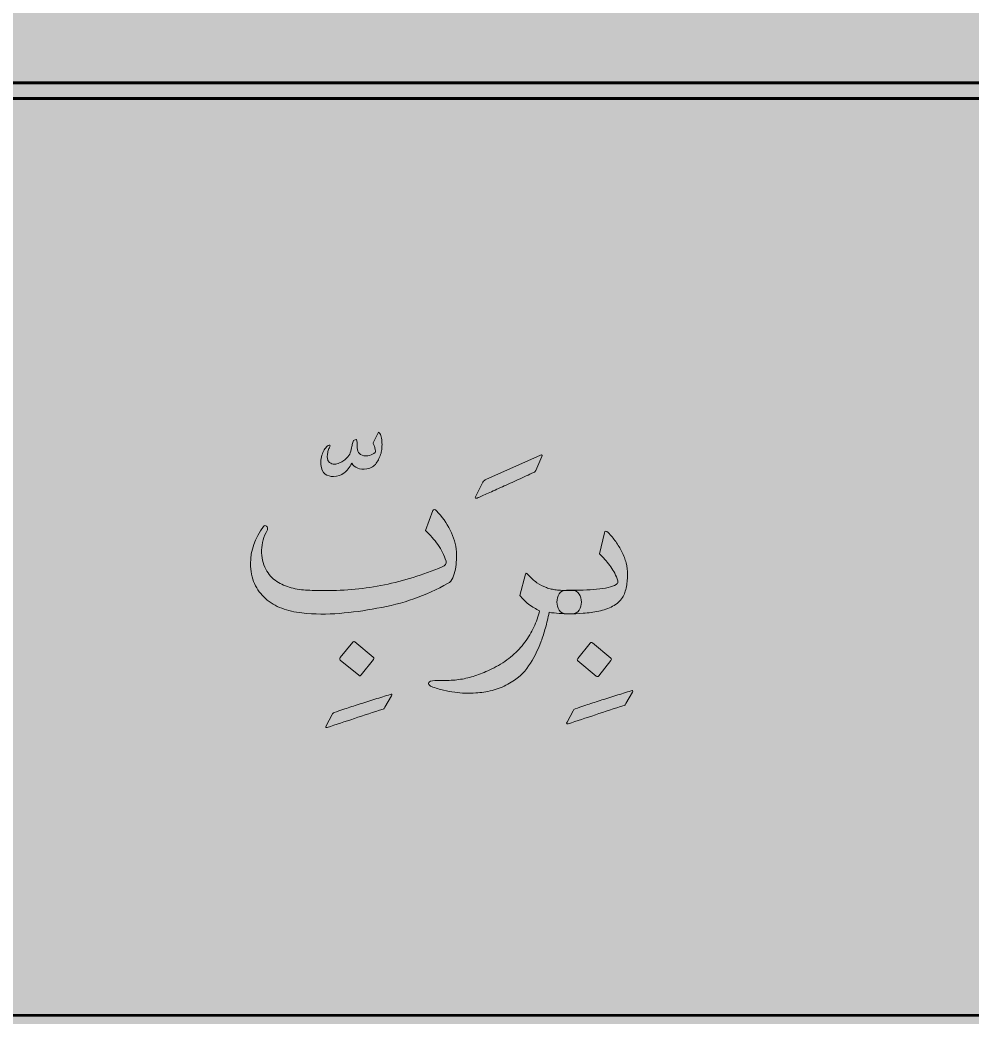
# Model space of a CAD drawing. Header units: inches. Extents: x -1481 to -429, y -1676 to -696.
# Drawn here: x -868.45 to -834.94, y -1142.9 to -1107.8 of the extents above; entities that cross this region are included whole.
import ezdxf

# ---------------------------------------------------------------- set-up
doc = ezdxf.new("R2010")
doc.units = ezdxf.units.IN
doc.header["$MEASUREMENT"] = 0
doc.layers.add('Layer 1', color=7, linetype='Continuous')

# ---------------------------------------------------------------- blocks, each defined once
blk = doc.blocks.new('block 75')
at = {"layer": 'Layer 1', "true_color": 0x009344}
h = blk.add_hatch(color=114, dxfattribs=at)
h.dxf.hatch_style = 2
h.paths.add_polyline_path([(-693.785, -1296.171), (-933.785, -1296.171), (-933.785, -1006.171), (-693.785, -1006.171)])
blk = doc.blocks.new('block 141')
at = {"layer": 'Layer 1', "lineweight": 0}
blk.add_lwpolyline([(-910.384, -1110.533), (-756.319, -1110.533), (-756.319, -1273.233), (-910.384, -1273.233), (-910.384, -1110.533)], dxfattribs=at)
blk = doc.blocks.new('block 140')
at = {"layer": 'Layer 1', "true_color": 0x49c6ea}
h = blk.add_hatch(color=133, dxfattribs=at)
h.dxf.hatch_style = 2
h.paths.add_polyline_path([(-919.173, -1282.809), (-748.857, -1282.809), (-748.857, -1065.618), (-919.173, -1065.618)])
h = blk.add_hatch(color=133, dxfattribs=at)
h.dxf.hatch_style = 2
h.paths.add_polyline_path([(-907.435, -1277.731), (-761.338, -1277.731), (-761.338, -1076.165), (-907.435, -1076.165)])
at = {"layer": 'Layer 1', "true_color": 0xffed96}
h = blk.add_hatch(color=41, dxfattribs=at)
h.dxf.hatch_style = 2
h.paths.add_polyline_path([(-756.36, -1093.714), (-912.062, -1093.714), (-912.062, -1110.015), (-756.36, -1110.015)])
at = {"layer": 'Layer 1', "true_color": 0xfff4c8}
h = blk.add_hatch(color=254, dxfattribs=at)
h.dxf.hatch_style = 2
h.paths.add_polyline_path([(-756.36, -1110.015), (-905.039, -1110.015), (-905.039, -1110.567), (-756.36, -1110.567)])
h = blk.add_hatch(color=254, dxfattribs=at)
h.dxf.hatch_style = 2
h.paths.add_polyline_path([(-912.062, -1142.837), (-756.359, -1142.837), (-756.359, -1110.574), (-912.062, -1110.574)])
at = {"layer": 'Layer 1', "lineweight": 0}
for points in [[(-756.36, -1093.714), (-912.062, -1093.714), (-912.062, -1110.015), (-756.36, -1110.015), (-756.36, -1093.714)], [(-756.36, -1110.015), (-905.039, -1110.015), (-905.039, -1110.567), (-756.36, -1110.567), (-756.36, -1110.015)], [(-912.062, -1142.837), (-756.359, -1142.837), (-756.359, -1110.574), (-912.062, -1110.574), (-912.062, -1142.837)]]:
    blk.add_lwpolyline(points, dxfattribs=at)
at = {"layer": 'Layer 1', "color": 44, "lineweight": 53, "true_color": 0xaf7e09}
for points in [[(-756.36, -1093.714), (-912.062, -1093.714), (-912.062, -1110.015), (-756.36, -1110.015), (-756.36, -1093.714)], [(-756.36, -1110.015), (-905.039, -1110.015), (-905.039, -1110.567), (-756.36, -1110.567), (-756.36, -1110.015)], [(-912.062, -1142.837), (-756.359, -1142.837), (-756.359, -1110.574), (-912.062, -1110.574), (-912.062, -1142.837)]]:
    blk.add_lwpolyline(points, dxfattribs=at)
at = {"layer": 'Layer 1'}
blk.add_blockref('block 141', (0, 0), dxfattribs=at)
blk = doc.blocks.new('block 161')
at = {"layer": 'Layer 1', "true_color": 0x231f20}
h = blk.add_hatch(color=250, dxfattribs=at)
h.dxf.hatch_style = 2
edge = h.paths.add_edge_path()
edge.add_spline(control_points=[(-855.669, -1132.06), (-856.012, -1132.169), (-856.35, -1132.279), (-856.682, -1132.391), (-857.015, -1132.503), (-857.333, -1132.608), (-857.637, -1132.706), (-857.693, -1132.723), (-857.707, -1132.706), (-857.679, -1132.653), (-857.679, -1132.653), (-857.464, -1132.254), (-857.464, -1132.254), (-857.454, -1132.233), (-857.444, -1132.218), (-857.435, -1132.207), (-857.427, -1132.197), (-857.412, -1132.188), (-857.391, -1132.181), (-857.296, -1132.146), (-857.172, -1132.103), (-857.018, -1132.053), (-856.864, -1132.002), (-856.697, -1131.947), (-856.517, -1131.89), (-856.337, -1131.832), (-856.152, -1131.773), (-855.963, -1131.714), (-855.774, -1131.654), (-855.594, -1131.598), (-855.423, -1131.546), (-855.394, -1131.535), (-855.377, -1131.533), (-855.37, -1131.538), (-855.363, -1131.543), (-855.367, -1131.56), (-855.381, -1131.588), (-855.381, -1131.588), (-855.606, -1131.997), (-855.606, -1131.997), (-855.617, -1132.011), (-855.626, -1132.024), (-855.635, -1132.037), (-855.644, -1132.049), (-855.655, -1132.057), (-855.669, -1132.06)], knot_values=[0, 0, 0, 0, 1, 1, 1, 2, 2, 2, 3, 3, 3, 4, 4, 4, 5, 5, 5, 6, 6, 6, 7, 7, 7, 8, 8, 8, 9, 9, 9, 10, 10, 10, 11, 11, 11, 12, 12, 12, 13, 13, 13, 14, 14, 14, 15, 15, 15, 15], degree=3, periodic=1)
at = {"layer": 'Layer 1', "lineweight": 0}
blk.add_open_spline([(-855.669, -1132.06), (-856.012, -1132.169), (-856.35, -1132.279), (-856.682, -1132.391), (-857.015, -1132.503), (-857.333, -1132.608), (-857.637, -1132.706), (-857.693, -1132.723), (-857.707, -1132.706), (-857.679, -1132.653), (-857.679, -1132.653), (-857.464, -1132.254), (-857.464, -1132.254), (-857.454, -1132.233), (-857.444, -1132.218), (-857.435, -1132.207), (-857.427, -1132.197), (-857.412, -1132.188), (-857.391, -1132.181), (-857.296, -1132.146), (-857.172, -1132.103), (-857.018, -1132.053), (-856.864, -1132.002), (-856.697, -1131.947), (-856.517, -1131.89), (-856.337, -1131.832), (-856.152, -1131.773), (-855.963, -1131.714), (-855.774, -1131.654), (-855.594, -1131.598), (-855.423, -1131.546), (-855.394, -1131.535), (-855.377, -1131.533), (-855.37, -1131.538), (-855.363, -1131.543), (-855.367, -1131.56), (-855.381, -1131.588), (-855.381, -1131.588), (-855.606, -1131.997), (-855.606, -1131.997), (-855.617, -1132.011), (-855.626, -1132.024), (-855.635, -1132.037), (-855.644, -1132.049), (-855.655, -1132.057), (-855.669, -1132.06)], degree=3, knots=[0, 0, 0, 0, 1, 1, 1, 2, 2, 2, 3, 3, 3, 4, 4, 4, 5, 5, 5, 6, 6, 6, 7, 7, 7, 8, 8, 8, 9, 9, 9, 10, 10, 10, 11, 11, 11, 12, 12, 12, 13, 13, 13, 14, 14, 14, 15, 15, 15, 15], dxfattribs=at)
blk = doc.blocks.new('block 162')
at = {"layer": 'Layer 1', "true_color": 0x231f20}
h = blk.add_hatch(color=250, dxfattribs=at)
h.dxf.hatch_style = 2
edge = h.paths.add_edge_path()
edge.add_spline(control_points=[(-856.777, -1123.402), (-856.854, -1123.556), (-856.941, -1123.671), (-857.039, -1123.748), (-857.144, -1123.828), (-857.268, -1123.87), (-857.412, -1123.874), (-857.527, -1123.877), (-857.628, -1123.848), (-857.714, -1123.785), (-857.799, -1123.722), (-857.849, -1123.611), (-857.863, -1123.454), (-857.87, -1123.384), (-857.867, -1123.312), (-857.853, -1123.236), (-857.839, -1123.161), (-857.818, -1123.09), (-857.79, -1123.024), (-857.762, -1122.961), (-857.729, -1122.905), (-857.693, -1122.858), (-857.656, -1122.811), (-857.616, -1122.78), (-857.574, -1122.767), (-857.532, -1122.763), (-857.529, -1122.795), (-857.564, -1122.861), (-857.585, -1122.9), (-857.602, -1122.945), (-857.614, -1122.997), (-857.626, -1123.05), (-857.633, -1123.101), (-857.635, -1123.152), (-857.637, -1123.203), (-857.632, -1123.246), (-857.622, -1123.281), (-857.611, -1123.316), (-857.588, -1123.349), (-857.553, -1123.381), (-857.501, -1123.419), (-857.445, -1123.437), (-857.385, -1123.436), (-857.326, -1123.434), (-857.268, -1123.421), (-857.212, -1123.396), (-857.153, -1123.372), (-857.099, -1123.343), (-857.052, -1123.31), (-857.005, -1123.276), (-856.957, -1123.232), (-856.908, -1123.176), (-856.862, -1123.124), (-856.829, -1123.057), (-856.808, -1122.976), (-856.787, -1122.896), (-856.773, -1122.829), (-856.766, -1122.777), (-856.763, -1122.731), (-856.75, -1122.686), (-856.729, -1122.641), (-856.708, -1122.595), (-856.673, -1122.572), (-856.624, -1122.572), (-856.614, -1122.572), (-856.606, -1122.582), (-856.601, -1122.601), (-856.596, -1122.621), (-856.591, -1122.642), (-856.588, -1122.667), (-856.584, -1122.691), (-856.583, -1122.715), (-856.583, -1122.738), (-856.583, -1122.76), (-856.583, -1122.777), (-856.583, -1122.788), (-856.583, -1122.889), (-856.567, -1122.968), (-856.535, -1123.026), (-856.504, -1123.084), (-856.441, -1123.124), (-856.346, -1123.145), (-856.297, -1123.155), (-856.233, -1123.15), (-856.155, -1123.129), (-856.076, -1123.108), (-856.007, -1123.073), (-855.947, -1123.024), (-855.94, -1123.017), (-855.939, -1122.997), (-855.942, -1122.966), (-855.946, -1122.934), (-855.952, -1122.901), (-855.961, -1122.866), (-855.969, -1122.831), (-855.982, -1122.793), (-855.997, -1122.754), (-856.013, -1122.713), (-856.023, -1122.689), (-856.026, -1122.683), (-856.026, -1122.683), (-855.832, -1122.315), (-855.832, -1122.315), (-855.797, -1122.333), (-855.77, -1122.371), (-855.751, -1122.431), (-855.731, -1122.49), (-855.719, -1122.557), (-855.714, -1122.633), (-855.708, -1122.708), (-855.71, -1122.784), (-855.716, -1122.861), (-855.723, -1122.938), (-855.732, -1123.003), (-855.743, -1123.055), (-855.785, -1123.184), (-855.842, -1123.302), (-855.913, -1123.407), (-855.985, -1123.512), (-856.094, -1123.578), (-856.241, -1123.606), (-856.371, -1123.631), (-856.479, -1123.622), (-856.567, -1123.58), (-856.654, -1123.538), (-856.724, -1123.479), (-856.777, -1123.402)], knot_values=[0, 0, 0, 0, 1, 1, 1, 2, 2, 2, 3, 3, 3, 4, 4, 4, 5, 5, 5, 6, 6, 6, 7, 7, 7, 8, 8, 8, 9, 9, 9, 10, 10, 10, 11, 11, 11, 12, 12, 12, 13, 13, 13, 14, 14, 14, 15, 15, 15, 16, 16, 16, 17, 17, 17, 18, 18, 18, 19, 19, 19, 20, 20, 20, 21, 21, 21, 22, 22, 22, 23, 23, 23, 24, 24, 24, 25, 25, 25, 26, 26, 26, 27, 27, 27, 28, 28, 28, 29, 29, 29, 30, 30, 30, 31, 31, 31, 32, 32, 32, 33, 33, 33, 34, 34, 34, 35, 35, 35, 36, 36, 36, 37, 37, 37, 38, 38, 38, 39, 39, 39, 40, 40, 40, 41, 41, 41, 42, 42, 42, 42], degree=3, periodic=1)
at = {"layer": 'Layer 1', "lineweight": 0}
blk.add_open_spline([(-856.777, -1123.402), (-856.854, -1123.556), (-856.941, -1123.671), (-857.039, -1123.748), (-857.144, -1123.828), (-857.268, -1123.87), (-857.412, -1123.874), (-857.527, -1123.877), (-857.628, -1123.848), (-857.714, -1123.785), (-857.799, -1123.722), (-857.849, -1123.611), (-857.863, -1123.454), (-857.87, -1123.384), (-857.867, -1123.312), (-857.853, -1123.236), (-857.839, -1123.161), (-857.818, -1123.09), (-857.79, -1123.024), (-857.762, -1122.961), (-857.729, -1122.905), (-857.693, -1122.858), (-857.656, -1122.811), (-857.616, -1122.78), (-857.574, -1122.767), (-857.532, -1122.763), (-857.529, -1122.795), (-857.564, -1122.861), (-857.585, -1122.9), (-857.602, -1122.945), (-857.614, -1122.997), (-857.626, -1123.05), (-857.633, -1123.101), (-857.635, -1123.152), (-857.637, -1123.203), (-857.632, -1123.246), (-857.622, -1123.281), (-857.611, -1123.316), (-857.588, -1123.349), (-857.553, -1123.381), (-857.501, -1123.419), (-857.445, -1123.437), (-857.385, -1123.436), (-857.326, -1123.434), (-857.268, -1123.421), (-857.212, -1123.396), (-857.153, -1123.372), (-857.099, -1123.343), (-857.052, -1123.31), (-857.005, -1123.276), (-856.957, -1123.232), (-856.908, -1123.176), (-856.862, -1123.124), (-856.829, -1123.057), (-856.808, -1122.976), (-856.787, -1122.896), (-856.773, -1122.829), (-856.766, -1122.777), (-856.763, -1122.731), (-856.75, -1122.686), (-856.729, -1122.641), (-856.708, -1122.595), (-856.673, -1122.572), (-856.624, -1122.572), (-856.614, -1122.572), (-856.606, -1122.582), (-856.601, -1122.601), (-856.596, -1122.621), (-856.591, -1122.642), (-856.588, -1122.667), (-856.584, -1122.691), (-856.583, -1122.715), (-856.583, -1122.738), (-856.583, -1122.76), (-856.583, -1122.777), (-856.583, -1122.788), (-856.583, -1122.889), (-856.567, -1122.968), (-856.535, -1123.026), (-856.504, -1123.084), (-856.441, -1123.124), (-856.346, -1123.145), (-856.297, -1123.155), (-856.233, -1123.15), (-856.155, -1123.129), (-856.076, -1123.108), (-856.007, -1123.073), (-855.947, -1123.024), (-855.94, -1123.017), (-855.939, -1122.997), (-855.942, -1122.966), (-855.946, -1122.934), (-855.952, -1122.901), (-855.961, -1122.866), (-855.969, -1122.831), (-855.982, -1122.793), (-855.997, -1122.754), (-856.013, -1122.713), (-856.023, -1122.689), (-856.026, -1122.683), (-856.026, -1122.683), (-855.832, -1122.315), (-855.832, -1122.315), (-855.797, -1122.333), (-855.77, -1122.371), (-855.751, -1122.431), (-855.731, -1122.49), (-855.719, -1122.557), (-855.714, -1122.633), (-855.708, -1122.708), (-855.71, -1122.784), (-855.716, -1122.861), (-855.723, -1122.938), (-855.732, -1123.003), (-855.743, -1123.055), (-855.785, -1123.184), (-855.842, -1123.302), (-855.913, -1123.407), (-855.985, -1123.512), (-856.094, -1123.578), (-856.241, -1123.606), (-856.371, -1123.631), (-856.479, -1123.622), (-856.567, -1123.58), (-856.654, -1123.538), (-856.724, -1123.479), (-856.777, -1123.402)], degree=3, knots=[0, 0, 0, 0, 1, 1, 1, 2, 2, 2, 3, 3, 3, 4, 4, 4, 5, 5, 5, 6, 6, 6, 7, 7, 7, 8, 8, 8, 9, 9, 9, 10, 10, 10, 11, 11, 11, 12, 12, 12, 13, 13, 13, 14, 14, 14, 15, 15, 15, 16, 16, 16, 17, 17, 17, 18, 18, 18, 19, 19, 19, 20, 20, 20, 21, 21, 21, 22, 22, 22, 23, 23, 23, 24, 24, 24, 25, 25, 25, 26, 26, 26, 27, 27, 27, 28, 28, 28, 29, 29, 29, 30, 30, 30, 31, 31, 31, 32, 32, 32, 33, 33, 33, 34, 34, 34, 35, 35, 35, 36, 36, 36, 37, 37, 37, 38, 38, 38, 39, 39, 39, 40, 40, 40, 41, 41, 41, 42, 42, 42, 42], dxfattribs=at)
blk = doc.blocks.new('block 163')
at = {"layer": 'Layer 1', "true_color": 0x231f20}
h = blk.add_hatch(color=250, dxfattribs=at)
h.dxf.hatch_style = 2
edge = h.paths.add_edge_path()
edge.add_spline(control_points=[(-850.371, -1123.73), (-850.546, -1123.81), (-850.729, -1123.895), (-850.92, -1123.982), (-851.111, -1124.069), (-851.295, -1124.153), (-851.474, -1124.234), (-851.652, -1124.314), (-851.818, -1124.39), (-851.972, -1124.46), (-852.126, -1124.529), (-852.257, -1124.587), (-852.366, -1124.633), (-852.39, -1124.643), (-852.408, -1124.643), (-852.418, -1124.633), (-852.429, -1124.622), (-852.429, -1124.606), (-852.418, -1124.585), (-852.418, -1124.585), (-852.161, -1124.071), (-852.161, -1124.071), (-852.144, -1124.043), (-852.125, -1124.023), (-852.106, -1124.011), (-852.087, -1123.999), (-852.069, -1123.987), (-852.051, -1123.977), (-852.051, -1123.977), (-850.135, -1123.126), (-850.135, -1123.126), (-850.079, -1123.102), (-850.062, -1123.116), (-850.083, -1123.168), (-850.083, -1123.168), (-850.298, -1123.656), (-850.298, -1123.656), (-850.308, -1123.688), (-850.333, -1123.712), (-850.371, -1123.73)], knot_values=[0, 0, 0, 0, 1, 1, 1, 2, 2, 2, 3, 3, 3, 4, 4, 4, 5, 5, 5, 6, 6, 6, 7, 7, 7, 8, 8, 8, 9, 9, 9, 10, 10, 10, 11, 11, 11, 12, 12, 12, 13, 13, 13, 13], degree=3, periodic=1)
at = {"layer": 'Layer 1', "lineweight": 0}
blk.add_open_spline([(-850.371, -1123.73), (-850.546, -1123.81), (-850.729, -1123.895), (-850.92, -1123.982), (-851.111, -1124.069), (-851.295, -1124.153), (-851.474, -1124.234), (-851.652, -1124.314), (-851.818, -1124.39), (-851.972, -1124.46), (-852.126, -1124.529), (-852.257, -1124.587), (-852.366, -1124.633), (-852.39, -1124.643), (-852.408, -1124.643), (-852.418, -1124.633), (-852.429, -1124.622), (-852.429, -1124.606), (-852.418, -1124.585), (-852.418, -1124.585), (-852.161, -1124.071), (-852.161, -1124.071), (-852.144, -1124.043), (-852.125, -1124.023), (-852.106, -1124.011), (-852.087, -1123.999), (-852.069, -1123.987), (-852.051, -1123.977), (-852.051, -1123.977), (-850.135, -1123.126), (-850.135, -1123.126), (-850.079, -1123.102), (-850.062, -1123.116), (-850.083, -1123.168), (-850.083, -1123.168), (-850.298, -1123.656), (-850.298, -1123.656), (-850.308, -1123.688), (-850.333, -1123.712), (-850.371, -1123.73)], degree=3, knots=[0, 0, 0, 0, 1, 1, 1, 2, 2, 2, 3, 3, 3, 4, 4, 4, 5, 5, 5, 6, 6, 6, 7, 7, 7, 8, 8, 8, 9, 9, 9, 10, 10, 10, 11, 11, 11, 12, 12, 12, 13, 13, 13, 13], dxfattribs=at)
blk = doc.blocks.new('block 164')
at = {"layer": 'Layer 1', "true_color": 0x231f20}
h = blk.add_hatch(color=250, dxfattribs=at)
h.dxf.hatch_style = 2
edge = h.paths.add_edge_path()
edge.add_spline(control_points=[(-847.189, -1131.931), (-847.532, -1132.039), (-847.869, -1132.15), (-848.201, -1132.262), (-848.534, -1132.374), (-848.852, -1132.479), (-849.157, -1132.577), (-849.213, -1132.594), (-849.227, -1132.577), (-849.199, -1132.524), (-849.199, -1132.524), (-848.983, -1132.125), (-848.983, -1132.125), (-848.973, -1132.104), (-848.963, -1132.089), (-848.955, -1132.078), (-848.946, -1132.068), (-848.931, -1132.059), (-848.91, -1132.052), (-848.816, -1132.017), (-848.691, -1131.974), (-848.537, -1131.923), (-848.384, -1131.872), (-848.216, -1131.818), (-848.036, -1131.76), (-847.856, -1131.703), (-847.671, -1131.644), (-847.482, -1131.585), (-847.294, -1131.525), (-847.113, -1131.469), (-846.942, -1131.417), (-846.914, -1131.406), (-846.896, -1131.404), (-846.889, -1131.409), (-846.882, -1131.414), (-846.886, -1131.431), (-846.9, -1131.459), (-846.9, -1131.459), (-847.126, -1131.868), (-847.126, -1131.868), (-847.136, -1131.882), (-847.146, -1131.895), (-847.154, -1131.907), (-847.163, -1131.92), (-847.175, -1131.927), (-847.189, -1131.931)], knot_values=[0, 0, 0, 0, 1, 1, 1, 2, 2, 2, 3, 3, 3, 4, 4, 4, 5, 5, 5, 6, 6, 6, 7, 7, 7, 8, 8, 8, 9, 9, 9, 10, 10, 10, 11, 11, 11, 12, 12, 12, 13, 13, 13, 14, 14, 14, 15, 15, 15, 15], degree=3, periodic=1)
at = {"layer": 'Layer 1', "lineweight": 0}
blk.add_open_spline([(-847.189, -1131.931), (-847.532, -1132.039), (-847.869, -1132.15), (-848.201, -1132.262), (-848.534, -1132.374), (-848.852, -1132.479), (-849.157, -1132.577), (-849.213, -1132.594), (-849.227, -1132.577), (-849.199, -1132.524), (-849.199, -1132.524), (-848.983, -1132.125), (-848.983, -1132.125), (-848.973, -1132.104), (-848.963, -1132.089), (-848.955, -1132.078), (-848.946, -1132.068), (-848.931, -1132.059), (-848.91, -1132.052), (-848.816, -1132.017), (-848.691, -1131.974), (-848.537, -1131.923), (-848.384, -1131.872), (-848.216, -1131.818), (-848.036, -1131.76), (-847.856, -1131.703), (-847.671, -1131.644), (-847.482, -1131.585), (-847.294, -1131.525), (-847.113, -1131.469), (-846.942, -1131.417), (-846.914, -1131.406), (-846.896, -1131.404), (-846.889, -1131.409), (-846.882, -1131.414), (-846.886, -1131.431), (-846.9, -1131.459), (-846.9, -1131.459), (-847.126, -1131.868), (-847.126, -1131.868), (-847.136, -1131.882), (-847.146, -1131.895), (-847.154, -1131.907), (-847.163, -1131.92), (-847.175, -1131.927), (-847.189, -1131.931)], degree=3, knots=[0, 0, 0, 0, 1, 1, 1, 2, 2, 2, 3, 3, 3, 4, 4, 4, 5, 5, 5, 6, 6, 6, 7, 7, 7, 8, 8, 8, 9, 9, 9, 10, 10, 10, 11, 11, 11, 12, 12, 12, 13, 13, 13, 14, 14, 14, 15, 15, 15, 15], dxfattribs=at)
blk = doc.blocks.new('block 139')
at = {"layer": 'Layer 1', "true_color": 0x231f20}
h = blk.add_hatch(color=250, dxfattribs=at)
h.dxf.hatch_style = 2
edge = h.paths.add_edge_path()
edge.add_spline(control_points=[(-853.919, -1125.075), (-853.898, -1125.015), (-853.854, -1125.019), (-853.788, -1125.085), (-853.599, -1125.285), (-853.44, -1125.508), (-853.313, -1125.757), (-853.185, -1126.005), (-853.111, -1126.261), (-853.09, -1126.523), (-853.086, -1126.597), (-853.087, -1126.689), (-853.092, -1126.801), (-853.097, -1126.913), (-853.11, -1127.024), (-853.129, -1127.135), (-853.148, -1127.245), (-853.178, -1127.346), (-853.218, -1127.439), (-853.258, -1127.532), (-853.312, -1127.596), (-853.378, -1127.631), (-853.781, -1127.855), (-854.185, -1128.037), (-854.591, -1128.179), (-854.997, -1128.321), (-855.429, -1128.432), (-855.887, -1128.512), (-856.338, -1128.596), (-856.778, -1128.656), (-857.207, -1128.691), (-857.636, -1128.726), (-858.079, -1128.72), (-858.538, -1128.675), (-858.786, -1128.651), (-859.02, -1128.596), (-859.238, -1128.512), (-859.457, -1128.428), (-859.648, -1128.314), (-859.81, -1128.169), (-859.973, -1128.023), (-860.102, -1127.848), (-860.196, -1127.644), (-860.291, -1127.439), (-860.338, -1127.202), (-860.338, -1126.933), (-860.338, -1126.485), (-860.187, -1126.051), (-859.886, -1125.631), (-859.851, -1125.592), (-859.815, -1125.589), (-859.776, -1125.62), (-859.738, -1125.652), (-859.727, -1125.696), (-859.745, -1125.752), (-859.874, -1125.983), (-859.942, -1126.221), (-859.949, -1126.468), (-859.956, -1126.715), (-859.907, -1126.938), (-859.802, -1127.137), (-859.701, -1127.323), (-859.572, -1127.465), (-859.417, -1127.565), (-859.261, -1127.665), (-859.09, -1127.739), (-858.905, -1127.788), (-858.72, -1127.837), (-858.525, -1127.866), (-858.322, -1127.875), (-858.119, -1127.883), (-857.92, -1127.888), (-857.724, -1127.888), (-857.357, -1127.888), (-857, -1127.871), (-856.653, -1127.838), (-856.307, -1127.805), (-855.964, -1127.755), (-855.625, -1127.688), (-855.289, -1127.618), (-854.953, -1127.531), (-854.617, -1127.426), (-854.281, -1127.321), (-853.94, -1127.197), (-853.593, -1127.053), (-853.485, -1127.008), (-853.44, -1126.94), (-853.457, -1126.849), (-853.52, -1126.639), (-853.616, -1126.446), (-853.746, -1126.271), (-853.875, -1126.096), (-854.019, -1125.93), (-854.176, -1125.773), (-854.176, -1125.773), (-853.919, -1125.075), (-853.919, -1125.075)], knot_values=[0, 0, 0, 0, 1, 1, 1, 2, 2, 2, 3, 3, 3, 4, 4, 4, 5, 5, 5, 6, 6, 6, 7, 7, 7, 8, 8, 8, 9, 9, 9, 10, 10, 10, 11, 11, 11, 12, 12, 12, 13, 13, 13, 14, 14, 14, 15, 15, 15, 16, 16, 16, 17, 17, 17, 18, 18, 18, 19, 19, 19, 20, 20, 20, 21, 21, 21, 22, 22, 22, 23, 23, 23, 24, 24, 24, 25, 25, 25, 26, 26, 26, 27, 27, 27, 28, 28, 28, 29, 29, 29, 30, 30, 30, 31, 31, 31, 32, 32, 32, 32], degree=3, periodic=1)
edge = h.paths.add_edge_path()
edge.add_spline(control_points=[(-856.743, -1129.709), (-856.718, -1129.677), (-856.692, -1129.674), (-856.664, -1129.698), (-856.664, -1129.698), (-856.018, -1130.234), (-856.018, -1130.234), (-855.99, -1130.258), (-855.989, -1130.286), (-856.013, -1130.318), (-856.013, -1130.318), (-856.443, -1130.858), (-856.443, -1130.858), (-856.468, -1130.893), (-856.496, -1130.897), (-856.527, -1130.869), (-856.527, -1130.869), (-857.178, -1130.334), (-857.178, -1130.334), (-857.206, -1130.309), (-857.206, -1130.279), (-857.178, -1130.244), (-857.178, -1130.244), (-856.743, -1129.709), (-856.743, -1129.709), (-856.743, -1129.709), (-856.743, -1129.709), (-856.743, -1129.709)], knot_values=[0, 0, 0, 0, 1, 1, 1, 2, 2, 2, 3, 3, 3, 4, 4, 4, 5, 5, 5, 6, 6, 6, 7, 7, 7, 8, 8, 8, 9, 9, 9, 9], degree=3, periodic=1)
h = blk.add_hatch(color=250, dxfattribs=at)
h.dxf.hatch_style = 2
edge = h.paths.add_edge_path()
edge.add_spline(control_points=[(-847.754, -1125.846), (-847.656, -1125.944), (-847.566, -1126.051), (-847.483, -1126.166), (-847.401, -1126.282), (-847.329, -1126.402), (-847.266, -1126.528), (-847.203, -1126.654), (-847.154, -1126.784), (-847.119, -1126.917), (-847.084, -1127.05), (-847.066, -1127.184), (-847.066, -1127.321), (-847.066, -1127.38), (-847.07, -1127.447), (-847.077, -1127.52), (-847.084, -1127.594), (-847.094, -1127.668), (-847.108, -1127.743), (-847.122, -1127.819), (-847.141, -1127.89), (-847.163, -1127.959), (-847.186, -1128.027), (-847.213, -1128.085), (-847.245, -1128.134), (-847.329, -1128.26), (-847.445, -1128.362), (-847.594, -1128.439), (-847.742, -1128.516), (-847.906, -1128.574), (-848.084, -1128.612), (-848.263, -1128.651), (-848.444, -1128.676), (-848.628, -1128.688), (-848.811, -1128.7), (-848.978, -1128.707), (-849.129, -1128.707), (-849.129, -1128.707), (-849.223, -1128.707), (-849.223, -1128.707), (-849.332, -1128.707), (-849.414, -1128.664), (-849.47, -1128.578), (-849.526, -1128.492), (-849.554, -1128.397), (-849.554, -1128.292), (-849.554, -1128.187), (-849.526, -1128.092), (-849.47, -1128.006), (-849.414, -1127.92), (-849.332, -1127.877), (-849.223, -1127.877), (-849.223, -1127.877), (-849.129, -1127.877), (-849.129, -1127.877), (-848.961, -1127.877), (-848.794, -1127.875), (-848.628, -1127.869), (-848.461, -1127.864), (-848.305, -1127.855), (-848.158, -1127.841), (-848.007, -1127.827), (-847.873, -1127.806), (-847.754, -1127.78), (-847.635, -1127.754), (-847.54, -1127.718), (-847.47, -1127.673), (-847.432, -1127.652), (-847.412, -1127.625), (-847.41, -1127.594), (-847.408, -1127.562), (-847.416, -1127.522), (-847.434, -1127.473), (-847.469, -1127.382), (-847.508, -1127.298), (-847.552, -1127.221), (-847.595, -1127.144), (-847.644, -1127.071), (-847.696, -1127.001), (-847.752, -1126.927), (-847.81, -1126.857), (-847.869, -1126.791), (-847.929, -1126.724), (-847.992, -1126.658), (-848.058, -1126.591), (-848.058, -1126.591), (-847.885, -1125.857), (-847.885, -1125.857), (-847.874, -1125.818), (-847.857, -1125.799), (-847.832, -1125.799), (-847.808, -1125.799), (-847.782, -1125.815), (-847.754, -1125.846)], knot_values=[0, 0, 0, 0, 1, 1, 1, 2, 2, 2, 3, 3, 3, 4, 4, 4, 5, 5, 5, 6, 6, 6, 7, 7, 7, 8, 8, 8, 9, 9, 9, 10, 10, 10, 11, 11, 11, 12, 12, 12, 13, 13, 13, 14, 14, 14, 15, 15, 15, 16, 16, 16, 17, 17, 17, 18, 18, 18, 19, 19, 19, 20, 20, 20, 21, 21, 21, 22, 22, 22, 23, 23, 23, 24, 24, 24, 25, 25, 25, 26, 26, 26, 27, 27, 27, 28, 28, 28, 29, 29, 29, 30, 30, 30, 31, 31, 31, 31], degree=3, periodic=1)
edge = h.paths.add_edge_path()
edge.add_spline(control_points=[(-848.384, -1129.74), (-848.359, -1129.709), (-848.333, -1129.705), (-848.305, -1129.73), (-848.305, -1129.73), (-847.659, -1130.265), (-847.659, -1130.265), (-847.631, -1130.29), (-847.63, -1130.318), (-847.654, -1130.349), (-847.654, -1130.349), (-848.084, -1130.89), (-848.084, -1130.89), (-848.109, -1130.925), (-848.137, -1130.928), (-848.168, -1130.9), (-848.168, -1130.9), (-848.819, -1130.365), (-848.819, -1130.365), (-848.847, -1130.341), (-848.847, -1130.311), (-848.819, -1130.276), (-848.819, -1130.276), (-848.384, -1129.74), (-848.384, -1129.74), (-848.384, -1129.74), (-848.384, -1129.74), (-848.384, -1129.74)], knot_values=[0, 0, 0, 0, 1, 1, 1, 2, 2, 2, 3, 3, 3, 4, 4, 4, 5, 5, 5, 6, 6, 6, 7, 7, 7, 8, 8, 8, 9, 9, 9, 9], degree=3, periodic=1)
h = blk.add_hatch(color=250, dxfattribs=at)
h.dxf.hatch_style = 2
edge = h.paths.add_edge_path()
edge.add_spline(control_points=[(-850.66, -1127.316), (-850.647, -1127.267), (-850.622, -1127.263), (-850.587, -1127.305), (-850.479, -1127.435), (-850.37, -1127.537), (-850.262, -1127.612), (-850.153, -1127.687), (-850.041, -1127.744), (-849.926, -1127.783), (-849.866, -1127.804), (-849.808, -1127.82), (-849.752, -1127.833), (-849.697, -1127.845), (-849.638, -1127.855), (-849.577, -1127.864), (-849.515, -1127.873), (-849.448, -1127.878), (-849.375, -1127.88), (-849.301, -1127.882), (-849.217, -1127.883), (-849.123, -1127.883), (-849.123, -1127.883), (-849.028, -1127.883), (-849.028, -1127.883), (-848.916, -1127.883), (-848.832, -1127.925), (-848.776, -1128.011), (-848.72, -1128.097), (-848.692, -1128.19), (-848.692, -1128.292), (-848.692, -1128.397), (-848.72, -1128.492), (-848.776, -1128.578), (-848.832, -1128.664), (-848.916, -1128.707), (-849.028, -1128.707), (-849.028, -1128.707), (-849.123, -1128.707), (-849.123, -1128.707), (-849.238, -1128.707), (-849.356, -1128.702), (-849.477, -1128.693), (-849.598, -1128.685), (-849.716, -1128.672), (-849.831, -1128.654), (-849.866, -1128.846), (-849.908, -1129.028), (-849.957, -1129.197), (-850.006, -1129.367), (-850.057, -1129.525), (-850.109, -1129.672), (-850.235, -1129.998), (-850.382, -1130.288), (-850.55, -1130.543), (-850.711, -1130.795), (-850.954, -1131.009), (-851.28, -1131.184), (-851.458, -1131.282), (-851.644, -1131.355), (-851.836, -1131.404), (-852.029, -1131.453), (-852.221, -1131.483), (-852.413, -1131.493), (-852.539, -1131.5), (-852.663, -1131.502), (-852.783, -1131.499), (-852.904, -1131.495), (-853.028, -1131.486), (-853.153, -1131.47), (-853.279, -1131.454), (-853.41, -1131.43), (-853.544, -1131.396), (-853.679, -1131.363), (-853.822, -1131.318), (-853.972, -1131.263), (-854.014, -1131.245), (-854.043, -1131.224), (-854.059, -1131.2), (-854.075, -1131.175), (-854.077, -1131.151), (-854.067, -1131.126), (-854.049, -1131.081), (-853.979, -1131.058), (-853.857, -1131.058), (-853.647, -1131.061), (-853.453, -1131.058), (-853.274, -1131.047), (-853.096, -1131.037), (-852.923, -1131.013), (-852.755, -1130.976), (-852.587, -1130.94), (-852.418, -1130.889), (-852.248, -1130.824), (-852.078, -1130.76), (-851.894, -1130.673), (-851.694, -1130.564), (-851.481, -1130.449), (-851.29, -1130.319), (-851.122, -1130.173), (-850.954, -1130.028), (-850.807, -1129.872), (-850.681, -1129.704), (-850.559, -1129.536), (-850.454, -1129.359), (-850.367, -1129.174), (-850.279, -1128.988), (-850.211, -1128.796), (-850.162, -1128.596), (-850.295, -1128.54), (-850.424, -1128.463), (-850.55, -1128.365), (-850.676, -1128.267), (-850.779, -1128.166), (-850.86, -1128.061), (-850.86, -1128.061), (-850.66, -1127.316), (-850.66, -1127.316)], knot_values=[0, 0, 0, 0, 1, 1, 1, 2, 2, 2, 3, 3, 3, 4, 4, 4, 5, 5, 5, 6, 6, 6, 7, 7, 7, 8, 8, 8, 9, 9, 9, 10, 10, 10, 11, 11, 11, 12, 12, 12, 13, 13, 13, 14, 14, 14, 15, 15, 15, 16, 16, 16, 17, 17, 17, 18, 18, 18, 19, 19, 19, 20, 20, 20, 21, 21, 21, 22, 22, 22, 23, 23, 23, 24, 24, 24, 25, 25, 25, 26, 26, 26, 27, 27, 27, 28, 28, 28, 29, 29, 29, 30, 30, 30, 31, 31, 31, 32, 32, 32, 33, 33, 33, 34, 34, 34, 35, 35, 35, 36, 36, 36, 37, 37, 37, 38, 38, 38, 39, 39, 39, 39], degree=3, periodic=1)
at = {"layer": 'Layer 1', "lineweight": 0}
for points, knots in [([(-853.919, -1125.075), (-853.898, -1125.015), (-853.854, -1125.019), (-853.788, -1125.085), (-853.599, -1125.285), (-853.44, -1125.508), (-853.313, -1125.757), (-853.185, -1126.005), (-853.111, -1126.261), (-853.09, -1126.523), (-853.086, -1126.597), (-853.087, -1126.689), (-853.092, -1126.801), (-853.097, -1126.913), (-853.11, -1127.024), (-853.129, -1127.135), (-853.148, -1127.245), (-853.178, -1127.346), (-853.218, -1127.439), (-853.258, -1127.532), (-853.312, -1127.596), (-853.378, -1127.631), (-853.781, -1127.855), (-854.185, -1128.037), (-854.591, -1128.179), (-854.997, -1128.321), (-855.429, -1128.432), (-855.887, -1128.512), (-856.338, -1128.596), (-856.778, -1128.656), (-857.207, -1128.691), (-857.636, -1128.726), (-858.079, -1128.72), (-858.538, -1128.675), (-858.786, -1128.651), (-859.02, -1128.596), (-859.238, -1128.512), (-859.457, -1128.428), (-859.648, -1128.314), (-859.81, -1128.169), (-859.973, -1128.023), (-860.102, -1127.848), (-860.196, -1127.644), (-860.291, -1127.439), (-860.338, -1127.202), (-860.338, -1126.933), (-860.338, -1126.485), (-860.187, -1126.051), (-859.886, -1125.631), (-859.851, -1125.592), (-859.815, -1125.589), (-859.776, -1125.62), (-859.738, -1125.652), (-859.727, -1125.696), (-859.745, -1125.752), (-859.874, -1125.983), (-859.942, -1126.221), (-859.949, -1126.468), (-859.956, -1126.715), (-859.907, -1126.938), (-859.802, -1127.137), (-859.701, -1127.323), (-859.572, -1127.465), (-859.417, -1127.565), (-859.261, -1127.665), (-859.09, -1127.739), (-858.905, -1127.788), (-858.72, -1127.837), (-858.525, -1127.866), (-858.322, -1127.875), (-858.119, -1127.883), (-857.92, -1127.888), (-857.724, -1127.888), (-857.357, -1127.888), (-857, -1127.871), (-856.653, -1127.838), (-856.307, -1127.805), (-855.964, -1127.755), (-855.625, -1127.688), (-855.289, -1127.618), (-854.953, -1127.531), (-854.617, -1127.426), (-854.281, -1127.321), (-853.94, -1127.197), (-853.593, -1127.053), (-853.485, -1127.008), (-853.44, -1126.94), (-853.457, -1126.849), (-853.52, -1126.639), (-853.616, -1126.446), (-853.746, -1126.271), (-853.875, -1126.096), (-854.019, -1125.93), (-854.176, -1125.773), (-854.176, -1125.773), (-853.919, -1125.075), (-853.919, -1125.075)], [0, 0, 0, 0, 1, 1, 1, 2, 2, 2, 3, 3, 3, 4, 4, 4, 5, 5, 5, 6, 6, 6, 7, 7, 7, 8, 8, 8, 9, 9, 9, 10, 10, 10, 11, 11, 11, 12, 12, 12, 13, 13, 13, 14, 14, 14, 15, 15, 15, 16, 16, 16, 17, 17, 17, 18, 18, 18, 19, 19, 19, 20, 20, 20, 21, 21, 21, 22, 22, 22, 23, 23, 23, 24, 24, 24, 25, 25, 25, 26, 26, 26, 27, 27, 27, 28, 28, 28, 29, 29, 29, 30, 30, 30, 31, 31, 31, 32, 32, 32, 32]), ([(-847.754, -1125.846), (-847.656, -1125.944), (-847.566, -1126.051), (-847.483, -1126.166), (-847.401, -1126.282), (-847.329, -1126.402), (-847.266, -1126.528), (-847.203, -1126.654), (-847.154, -1126.784), (-847.119, -1126.917), (-847.084, -1127.05), (-847.066, -1127.184), (-847.066, -1127.321), (-847.066, -1127.38), (-847.07, -1127.447), (-847.077, -1127.52), (-847.084, -1127.594), (-847.094, -1127.668), (-847.108, -1127.743), (-847.122, -1127.819), (-847.141, -1127.89), (-847.163, -1127.959), (-847.186, -1128.027), (-847.213, -1128.085), (-847.245, -1128.134), (-847.329, -1128.26), (-847.445, -1128.362), (-847.594, -1128.439), (-847.742, -1128.516), (-847.906, -1128.574), (-848.084, -1128.612), (-848.263, -1128.651), (-848.444, -1128.676), (-848.628, -1128.688), (-848.811, -1128.7), (-848.978, -1128.707), (-849.129, -1128.707), (-849.129, -1128.707), (-849.223, -1128.707), (-849.223, -1128.707), (-849.332, -1128.707), (-849.414, -1128.664), (-849.47, -1128.578), (-849.526, -1128.492), (-849.554, -1128.397), (-849.554, -1128.292), (-849.554, -1128.187), (-849.526, -1128.092), (-849.47, -1128.006), (-849.414, -1127.92), (-849.332, -1127.877), (-849.223, -1127.877), (-849.223, -1127.877), (-849.129, -1127.877), (-849.129, -1127.877), (-848.961, -1127.877), (-848.794, -1127.875), (-848.628, -1127.869), (-848.461, -1127.864), (-848.305, -1127.855), (-848.158, -1127.841), (-848.007, -1127.827), (-847.873, -1127.806), (-847.754, -1127.78), (-847.635, -1127.754), (-847.54, -1127.718), (-847.47, -1127.673), (-847.432, -1127.652), (-847.412, -1127.625), (-847.41, -1127.594), (-847.408, -1127.562), (-847.416, -1127.522), (-847.434, -1127.473), (-847.469, -1127.382), (-847.508, -1127.298), (-847.552, -1127.221), (-847.595, -1127.144), (-847.644, -1127.071), (-847.696, -1127.001), (-847.752, -1126.927), (-847.81, -1126.857), (-847.869, -1126.791), (-847.929, -1126.724), (-847.992, -1126.658), (-848.058, -1126.591), (-848.058, -1126.591), (-847.885, -1125.857), (-847.885, -1125.857), (-847.874, -1125.818), (-847.857, -1125.799), (-847.832, -1125.799), (-847.808, -1125.799), (-847.782, -1125.815), (-847.754, -1125.846)], [0, 0, 0, 0, 1, 1, 1, 2, 2, 2, 3, 3, 3, 4, 4, 4, 5, 5, 5, 6, 6, 6, 7, 7, 7, 8, 8, 8, 9, 9, 9, 10, 10, 10, 11, 11, 11, 12, 12, 12, 13, 13, 13, 14, 14, 14, 15, 15, 15, 16, 16, 16, 17, 17, 17, 18, 18, 18, 19, 19, 19, 20, 20, 20, 21, 21, 21, 22, 22, 22, 23, 23, 23, 24, 24, 24, 25, 25, 25, 26, 26, 26, 27, 27, 27, 28, 28, 28, 29, 29, 29, 30, 30, 30, 31, 31, 31, 31]), ([(-850.66, -1127.316), (-850.647, -1127.267), (-850.622, -1127.263), (-850.587, -1127.305), (-850.479, -1127.435), (-850.37, -1127.537), (-850.262, -1127.612), (-850.153, -1127.687), (-850.041, -1127.744), (-849.926, -1127.783), (-849.866, -1127.804), (-849.808, -1127.82), (-849.752, -1127.833), (-849.697, -1127.845), (-849.638, -1127.855), (-849.577, -1127.864), (-849.515, -1127.873), (-849.448, -1127.878), (-849.375, -1127.88), (-849.301, -1127.882), (-849.217, -1127.883), (-849.123, -1127.883), (-849.123, -1127.883), (-849.028, -1127.883), (-849.028, -1127.883), (-848.916, -1127.883), (-848.832, -1127.925), (-848.776, -1128.011), (-848.72, -1128.097), (-848.692, -1128.19), (-848.692, -1128.292), (-848.692, -1128.397), (-848.72, -1128.492), (-848.776, -1128.578), (-848.832, -1128.664), (-848.916, -1128.707), (-849.028, -1128.707), (-849.028, -1128.707), (-849.123, -1128.707), (-849.123, -1128.707), (-849.238, -1128.707), (-849.356, -1128.702), (-849.477, -1128.693), (-849.598, -1128.685), (-849.716, -1128.672), (-849.831, -1128.654), (-849.866, -1128.846), (-849.908, -1129.028), (-849.957, -1129.197), (-850.006, -1129.367), (-850.057, -1129.525), (-850.109, -1129.672), (-850.235, -1129.998), (-850.382, -1130.288), (-850.55, -1130.543), (-850.711, -1130.795), (-850.954, -1131.009), (-851.28, -1131.184), (-851.458, -1131.282), (-851.644, -1131.355), (-851.836, -1131.404), (-852.029, -1131.453), (-852.221, -1131.483), (-852.413, -1131.493), (-852.539, -1131.5), (-852.663, -1131.502), (-852.783, -1131.499), (-852.904, -1131.495), (-853.028, -1131.486), (-853.153, -1131.47), (-853.279, -1131.454), (-853.41, -1131.43), (-853.544, -1131.396), (-853.679, -1131.363), (-853.822, -1131.318), (-853.972, -1131.263), (-854.014, -1131.245), (-854.043, -1131.224), (-854.059, -1131.2), (-854.075, -1131.175), (-854.077, -1131.151), (-854.067, -1131.126), (-854.049, -1131.081), (-853.979, -1131.058), (-853.857, -1131.058), (-853.647, -1131.061), (-853.453, -1131.058), (-853.274, -1131.047), (-853.096, -1131.037), (-852.923, -1131.013), (-852.755, -1130.976), (-852.587, -1130.94), (-852.418, -1130.889), (-852.248, -1130.824), (-852.078, -1130.76), (-851.894, -1130.673), (-851.694, -1130.564), (-851.481, -1130.449), (-851.29, -1130.319), (-851.122, -1130.173), (-850.954, -1130.028), (-850.807, -1129.872), (-850.681, -1129.704), (-850.559, -1129.536), (-850.454, -1129.359), (-850.367, -1129.174), (-850.279, -1128.988), (-850.211, -1128.796), (-850.162, -1128.596), (-850.295, -1128.54), (-850.424, -1128.463), (-850.55, -1128.365), (-850.676, -1128.267), (-850.779, -1128.166), (-850.86, -1128.061), (-850.86, -1128.061), (-850.66, -1127.316), (-850.66, -1127.316)], [0, 0, 0, 0, 1, 1, 1, 2, 2, 2, 3, 3, 3, 4, 4, 4, 5, 5, 5, 6, 6, 6, 7, 7, 7, 8, 8, 8, 9, 9, 9, 10, 10, 10, 11, 11, 11, 12, 12, 12, 13, 13, 13, 14, 14, 14, 15, 15, 15, 16, 16, 16, 17, 17, 17, 18, 18, 18, 19, 19, 19, 20, 20, 20, 21, 21, 21, 22, 22, 22, 23, 23, 23, 24, 24, 24, 25, 25, 25, 26, 26, 26, 27, 27, 27, 28, 28, 28, 29, 29, 29, 30, 30, 30, 31, 31, 31, 32, 32, 32, 33, 33, 33, 34, 34, 34, 35, 35, 35, 36, 36, 36, 37, 37, 37, 38, 38, 38, 39, 39, 39, 39]), ([(-856.743, -1129.709), (-856.718, -1129.677), (-856.692, -1129.674), (-856.664, -1129.698), (-856.664, -1129.698), (-856.018, -1130.234), (-856.018, -1130.234), (-855.99, -1130.258), (-855.989, -1130.286), (-856.013, -1130.318), (-856.013, -1130.318), (-856.443, -1130.858), (-856.443, -1130.858), (-856.468, -1130.893), (-856.496, -1130.897), (-856.527, -1130.869), (-856.527, -1130.869), (-857.178, -1130.334), (-857.178, -1130.334), (-857.206, -1130.309), (-857.206, -1130.279), (-857.178, -1130.244), (-857.178, -1130.244), (-856.743, -1129.709), (-856.743, -1129.709), (-856.743, -1129.709), (-856.743, -1129.709), (-856.743, -1129.709)], [0, 0, 0, 0, 1, 1, 1, 2, 2, 2, 3, 3, 3, 4, 4, 4, 5, 5, 5, 6, 6, 6, 7, 7, 7, 8, 8, 8, 9, 9, 9, 9]), ([(-848.384, -1129.74), (-848.359, -1129.709), (-848.333, -1129.705), (-848.305, -1129.73), (-848.305, -1129.73), (-847.659, -1130.265), (-847.659, -1130.265), (-847.631, -1130.29), (-847.63, -1130.318), (-847.654, -1130.349), (-847.654, -1130.349), (-848.084, -1130.89), (-848.084, -1130.89), (-848.109, -1130.925), (-848.137, -1130.928), (-848.168, -1130.9), (-848.168, -1130.9), (-848.819, -1130.365), (-848.819, -1130.365), (-848.847, -1130.341), (-848.847, -1130.311), (-848.819, -1130.276), (-848.819, -1130.276), (-848.384, -1129.74), (-848.384, -1129.74), (-848.384, -1129.74), (-848.384, -1129.74), (-848.384, -1129.74)], [0, 0, 0, 0, 1, 1, 1, 2, 2, 2, 3, 3, 3, 4, 4, 4, 5, 5, 5, 6, 6, 6, 7, 7, 7, 8, 8, 8, 9, 9, 9, 9])]:
    blk.add_open_spline(points, degree=3, knots=knots, dxfattribs=at)
at = {"layer": 'Layer 1'}
for name in ['block 140', 'block 162', 'block 163', 'block 161', 'block 164']:
    blk.add_blockref(name, (0, 0), dxfattribs=at)

msp = doc.modelspace()

# ---------------------------------------------------------------- hatches: boundary and pattern name
at = {"layer": 'Layer 1', "true_color": 0x006738}
h = msp.add_hatch(color=116, dxfattribs=at)
h.dxf.hatch_style = 2
h.paths.add_polyline_path([(-749.015, -1281.171), (-919.015, -1281.171), (-919.015, -1062.796), (-749.015, -1062.796)])

# ---------------------------------------------------------------- block references
at = {"layer": 'Layer 1'}
for name in ['block 75', 'block 139']:
    msp.add_blockref(name, (0, 0), dxfattribs=at)

doc.saveas('drawing.dxf')
